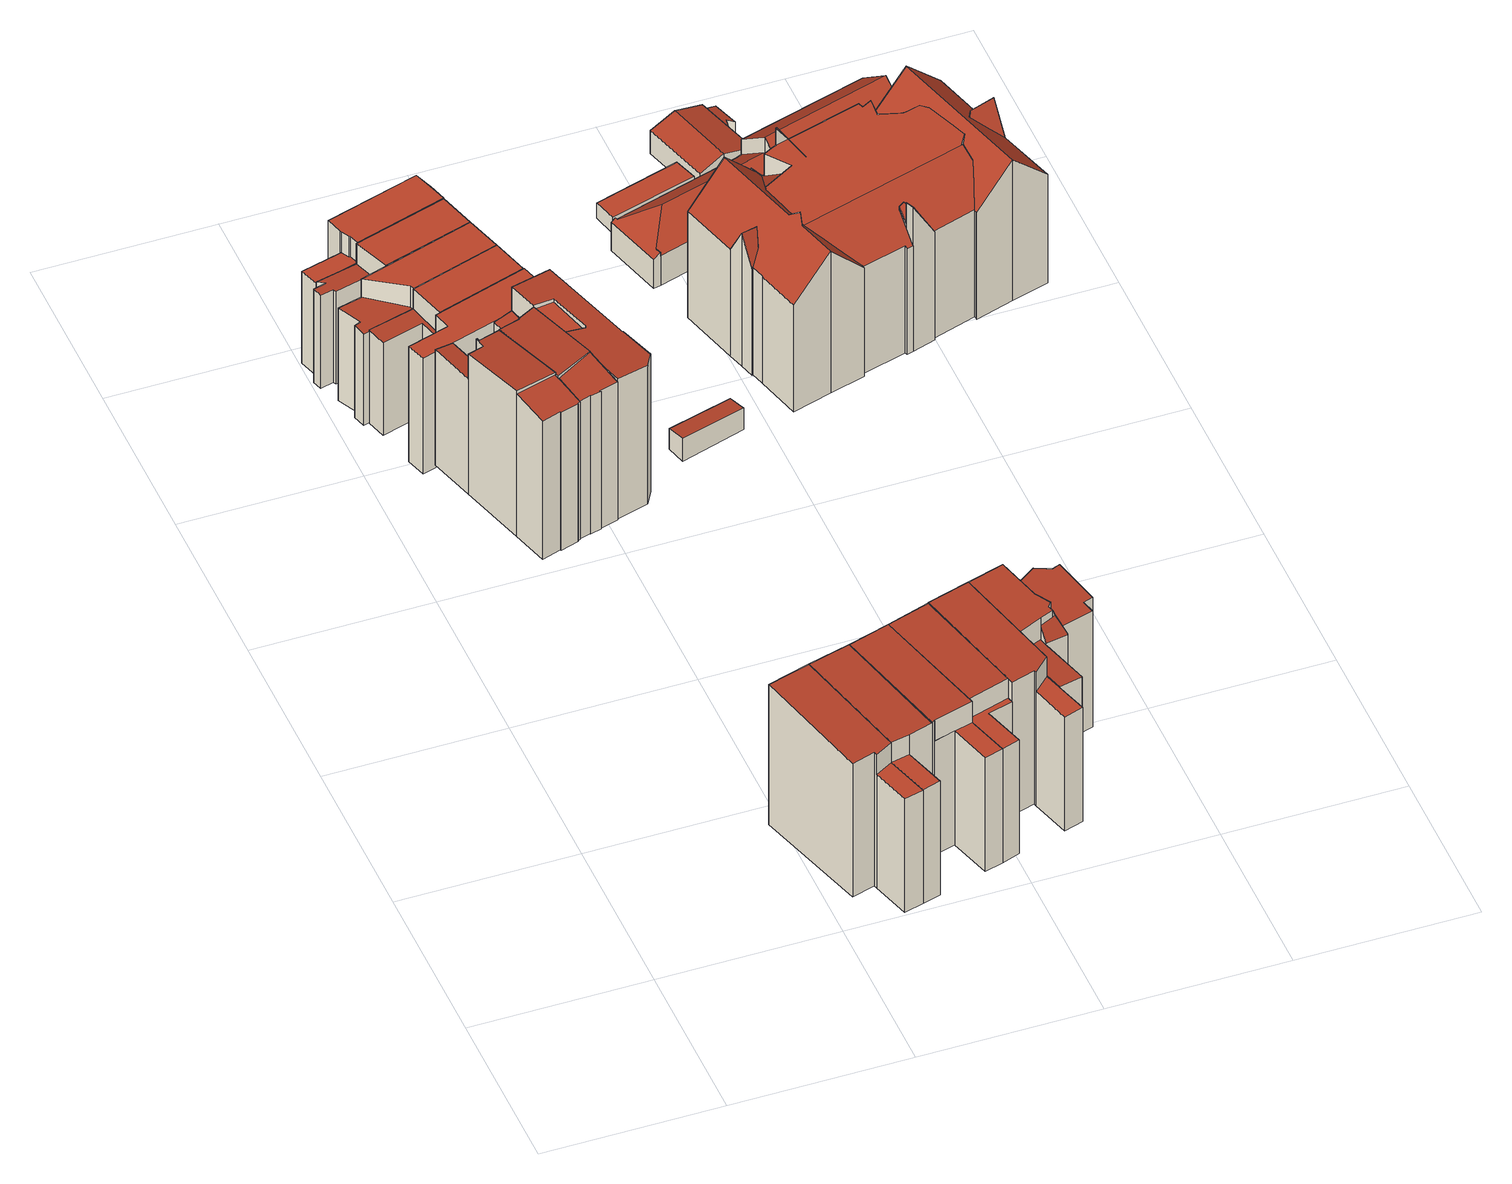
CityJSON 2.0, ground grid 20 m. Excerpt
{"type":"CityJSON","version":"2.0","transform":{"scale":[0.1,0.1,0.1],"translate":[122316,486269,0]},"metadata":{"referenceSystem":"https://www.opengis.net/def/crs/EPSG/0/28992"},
"CityObjects":{
"building1":{"type":"Building","attributes":{"aantal_verblijfsobjecten":4,"bouwjaar":1891,"gebruiksdoel":"woonfunctie","oppervlakte_max":123,"oppervlakte_min":62,"rdf_seealso":"http://bag.basisregistraties.overheid.nl/bag/id/pand/0363100012182929","rf_extrusion_mode":"standard","rf_force_lod11":false,"rf_h_ground":0.309,"rf_h_pc_98p":0,"rf_h_roof_50p":18.4,"rf_h_roof_70p":18.58,"rf_h_roof_max":18.81,"rf_h_roof_min":15.35,"rf_is_glass_roof":false,"rf_nodata_frac":0.0506,"rf_nodata_r":0,"rf_pc_select":"PREFERRED_AND_LATEST","rf_pc_year":0,"rf_pointcloud_unusable":false,"rf_pt_density":16.52,"rf_ridgelines":0,"rf_rmse_lod22":0.194,"rf_roof_planes":4,"rf_roof_type":"slanted","rf_success":true,"rf_t_run":17,"rf_volume_lod22":1393.86,"status":"Pand in gebruik"},"children":["building1-1"]},
"building1-1":{"type":"BuildingPart","parents":["building1"],"geometry":[{"type":"Solid","lod":"2.2","boundaries":[[[[0,1,2,3,4,5,6,7]],[[8,1,0,9]],[[9,0,7,10]],[[10,7,6,11]],[[12,3,2,13]],[[14,15,13,16]],[[11,6,5,15,14]],[[16,13,2,1,8]],[[17,4,3,12]],[[15,5,4,17]],[[16,8,9,10,11,14]],[[15,17,12,13]]]],"semantics":{"surfaces":[{"type":"GroundSurface"},{"type":"WallSurface","on_footprint_edge":true},{"type":"WallSurface","on_footprint_edge":false},{"type":"RoofSurface","rf_azimuth":163.53,"rf_h_roof_50p":18.46,"rf_h_roof_70p":18.63,"rf_h_roof_max":18.89,"rf_h_roof_min":18.01,"rf_slope":3.63},{"type":"RoofSurface","rf_azimuth":123,"rf_h_roof_50p":15.38,"rf_h_roof_70p":15.39,"rf_h_roof_max":18.02,"rf_h_roof_min":15.35,"rf_slope":0.808}],"values":[[0,1,1,1,1,2,1,1,1,1,3,4]]}}]},
"building2":{"type":"Building","attributes":{"aantal_verblijfsobjecten":4,"bouwjaar":1869,"gebruiksdoel":"woonfunctie","oppervlakte_max":123,"oppervlakte_min":62,"rdf_seealso":"http://bag.basisregistraties.overheid.nl/bag/id/pand/0363100012182930","rf_extrusion_mode":"standard","rf_force_lod11":false,"rf_h_ground":0.306,"rf_h_pc_98p":0,"rf_h_roof_50p":18.39,"rf_h_roof_70p":18.55,"rf_h_roof_max":18.79,"rf_h_roof_min":15.38,"rf_is_glass_roof":false,"rf_nodata_frac":0.0449,"rf_nodata_r":0,"rf_pc_select":"PREFERRED_AND_LATEST","rf_pc_year":0,"rf_pointcloud_unusable":false,"rf_pt_density":17.65,"rf_ridgelines":0,"rf_rmse_lod22":0.188,"rf_roof_planes":3,"rf_roof_type":"slanted","rf_success":true,"rf_t_run":17,"rf_volume_lod22":1385.84,"status":"Pand in gebruik"},"children":["building2-1"]},
"building2-1":{"type":"BuildingPart","parents":["building2"],"geometry":[{"type":"Solid","lod":"2.2","boundaries":[[[[2,1,18,19,20,21,3]],[[8,1,2,13,22]],[[22,13,23,24]],[[24,23,20,19,25]],[[25,19,18,26]],[[27,3,21,28]],[[28,21,20,23]],[[26,18,1,8]],[[13,2,3,27]],[[26,8,22,24,25]],[[13,27,28,23]]]],"semantics":{"surfaces":[{"type":"GroundSurface"},{"type":"WallSurface","on_footprint_edge":true},{"type":"WallSurface","on_footprint_edge":false},{"type":"RoofSurface","rf_azimuth":152.04,"rf_h_roof_50p":18.44,"rf_h_roof_70p":18.61,"rf_h_roof_max":18.88,"rf_h_roof_min":18.01,"rf_slope":3.58},{"type":"RoofSurface","rf_azimuth":144.35,"rf_h_roof_50p":15.4,"rf_h_roof_70p":15.42,"rf_h_roof_max":18.06,"rf_h_roof_min":15.38,"rf_slope":0.629}],"values":[[0,1,2,1,1,1,1,1,1,3,4]]}}]},
"building3":{"type":"Building","attributes":{"aantal_verblijfsobjecten":5,"bouwjaar":1896,"gebruiksdoel":"woonfunctie","oppervlakte_max":58,"oppervlakte_min":52,"rdf_seealso":"http://bag.basisregistraties.overheid.nl/bag/id/pand/0363100012182928","rf_extrusion_mode":"standard","rf_force_lod11":false,"rf_h_ground":0.741,"rf_h_pc_98p":0,"rf_h_roof_50p":19.48,"rf_h_roof_70p":19.67,"rf_h_roof_max":20.07,"rf_h_roof_min":15.74,"rf_h_roof_ridge":19.86,"rf_is_glass_roof":false,"rf_nodata_frac":0,"rf_nodata_r":0,"rf_pc_select":"PREFERRED_AND_LATEST","rf_pc_year":0,"rf_pointcloud_unusable":false,"rf_pt_density":17.68,"rf_ridgelines":1,"rf_rmse_lod22":0.73,"rf_roof_planes":4,"rf_roof_type":"slanted","rf_success":true,"rf_t_run":14,"rf_volume_lod22":1303.34,"status":"Pand in gebruik"},"children":["building3-1"]},
"building3-1":{"type":"BuildingPart","parents":["building3"],"geometry":[{"type":"Solid","lod":"2.2","boundaries":[[[[29,30,31,32,33,34,35,36,37,38,39,40,41,42]],[[43,33,32,44]],[[45,34,33,43,46]],[[46,43,47,48]],[[49,38,37,50]],[[50,37,36,51]],[[44,32,31,52]],[[53,42,41,54]],[[55,29,42,53]],[[56,55,51,57]],[[54,41,40,58]],[[59,39,38,49]],[[58,40,39,59]],[[57,51,36,35,60]],[[60,35,34,45]],[[52,31,30,61]],[[62,61,30,29,55,56]],[[63,64,61,62]],[[48,47,64,63]],[[58,59,49,50,51,55,53,54]],[[64,47,43,44,52,61]],[[48,63,62,56,57,60,45,46]]]],"semantics":{"surfaces":[{"type":"GroundSurface"},{"type":"WallSurface","on_footprint_edge":true},{"type":"WallSurface","on_footprint_edge":false},{"type":"RoofSurface","rf_azimuth":168.44,"rf_h_roof_50p":19.35,"rf_h_roof_70p":19.48,"rf_h_roof_max":19.97,"rf_h_roof_min":19.04,"rf_slope":8.65},{"type":"RoofSurface","rf_azimuth":75.34,"rf_h_roof_50p":15.85,"rf_h_roof_70p":15.92,"rf_h_roof_max":19.23,"rf_h_roof_min":15.65,"rf_slope":7.62},{"type":"RoofSurface","rf_azimuth":346.23,"rf_h_roof_50p":19.56,"rf_h_roof_70p":19.73,"rf_h_roof_max":19.97,"rf_h_roof_min":19.1,"rf_slope":5.38}],"values":[[0,1,1,2,1,1,1,1,1,2,1,1,1,1,1,1,1,2,2,3,4,5]]}}]},
"building4":{"type":"Building","attributes":{"aantal_verblijfsobjecten":4,"bouwjaar":1891,"gebruiksdoel":"woonfunctie","oppervlakte_max":123,"oppervlakte_min":59,"rdf_seealso":"http://bag.basisregistraties.overheid.nl/bag/id/pand/0363100012170298","rf_extrusion_mode":"standard","rf_force_lod11":false,"rf_h_ground":0.308,"rf_h_pc_98p":0,"rf_h_roof_50p":18.5,"rf_h_roof_70p":18.55,"rf_h_roof_max":18.75,"rf_h_roof_min":15.35,"rf_is_glass_roof":false,"rf_nodata_frac":0.0511,"rf_nodata_r":0,"rf_pc_select":"PREFERRED_AND_LATEST","rf_pc_year":0,"rf_pointcloud_unusable":false,"rf_pt_density":17.05,"rf_ridgelines":0,"rf_rmse_lod22":0.194,"rf_roof_planes":5,"rf_roof_type":"slanted","rf_success":true,"rf_t_run":16,"rf_volume_lod22":1386.97,"status":"Pand in gebruik"},"children":["building4-1"]},
"building4-1":{"type":"BuildingPart","parents":["building4"],"geometry":[{"type":"Solid","lod":"2.2","boundaries":[[[[65,66,67,68,69,19,18,70]],[[26,18,19,71]],[[72,66,65,73]],[[74,67,66,72]],[[75,70,18,26]],[[76,77,78,79]],[[77,69,68,80]],[[80,68,67,74]],[[81,73,65,70,75]],[[71,19,69,77,76]],[[79,78,73,81]],[[79,81,75,26,71,76]],[[73,78,77,80,74,72]]]],"semantics":{"surfaces":[{"type":"GroundSurface"},{"type":"WallSurface","on_footprint_edge":true},{"type":"WallSurface","on_footprint_edge":false},{"type":"RoofSurface","rf_azimuth":183.09,"rf_h_roof_50p":18.48,"rf_h_roof_70p":18.62,"rf_h_roof_max":18.83,"rf_h_roof_min":18.11,"rf_slope":2.95},{"type":"RoofSurface","rf_azimuth":90,"rf_h_roof_50p":15.38,"rf_h_roof_70p":15.39,"rf_h_roof_max":18.17,"rf_h_roof_min":15.36,"rf_slope":0.769}],"values":[[0,1,1,1,1,2,1,1,1,1,2,3,4]]}}]},
"building5":{"type":"Building","attributes":{"aantal_verblijfsobjecten":1,"bouwjaar":1889,"gebruiksdoel":"woonfunctie","oppervlakte_max":39,"oppervlakte_min":39,"rdf_seealso":"http://bag.basisregistraties.overheid.nl/bag/id/pand/0363100012182931","rf_extrusion_mode":"standard","rf_force_lod11":false,"rf_h_ground":0.908,"rf_h_pc_98p":0,"rf_h_roof_50p":15.73,"rf_h_roof_70p":15.78,"rf_h_roof_max":15.94,"rf_h_roof_min":12.92,"rf_is_glass_roof":false,"rf_nodata_frac":0.171,"rf_nodata_r":0,"rf_pc_select":"_HIGHEST_YET_INSUFFICIENT_COVERAGE","rf_pc_year":0,"rf_pointcloud_unusable":false,"rf_pt_density":17.4,"rf_ridgelines":0,"rf_rmse_lod22":0.226,"rf_roof_planes":3,"rf_roof_type":"slanted","rf_success":true,"rf_t_run":14,"rf_volume_lod22":1002.85,"status":"Pand in gebruik"},"children":["building5-1"]},
"building5-1":{"type":"BuildingPart","parents":["building5"],"geometry":[{"type":"Solid","lod":"2.2","boundaries":[[[[82,83,84,85,86,87,88,89]],[[90,91,86,85,92]],[[93,87,86,91]],[[94,95,96,97]],[[92,85,84,98]],[[98,84,83,95,94]],[[97,96,91,90]],[[99,88,87,93]],[[100,82,89,101]],[[101,89,88,99]],[[95,83,82,100]],[[97,90,92,98,94]],[[95,100,101,99,93,91,96]]]],"semantics":{"surfaces":[{"type":"GroundSurface"},{"type":"WallSurface","on_footprint_edge":true},{"type":"WallSurface","on_footprint_edge":false},{"type":"RoofSurface","rf_azimuth":265.23,"rf_h_roof_50p":15.76,"rf_h_roof_70p":15.8,"rf_h_roof_max":15.86,"rf_h_roof_min":15.65,"rf_slope":0.907},{"type":"RoofSurface","rf_azimuth":142.61,"rf_h_roof_50p":13.06,"rf_h_roof_70p":13.12,"rf_h_roof_max":15.7,"rf_h_roof_min":12.88,"rf_slope":3.36}],"values":[[0,1,1,2,1,1,2,1,1,1,1,3,4]]}}]},
"building6":{"type":"Building","attributes":{"aantal_verblijfsobjecten":5,"bouwjaar":1889,"gebruiksdoel":"woonfunctie","oppervlakte_max":80,"oppervlakte_min":39,"rdf_seealso":"http://bag.basisregistraties.overheid.nl/bag/id/pand/0363100012182997","rf_extrusion_mode":"standard","rf_force_lod11":false,"rf_h_ground":0.931,"rf_h_pc_98p":0,"rf_h_roof_50p":15.73,"rf_h_roof_70p":15.78,"rf_h_roof_max":15.93,"rf_h_roof_min":12.99,"rf_is_glass_roof":false,"rf_nodata_frac":0.0165,"rf_nodata_r":0,"rf_pc_select":"PREFERRED_AND_LATEST","rf_pc_year":0,"rf_pointcloud_unusable":false,"rf_pt_density":16.91,"rf_ridgelines":0,"rf_rmse_lod22":0.216,"rf_roof_planes":4,"rf_roof_type":"slanted","rf_success":true,"rf_t_run":14,"rf_volume_lod22":844.6,"status":"Pand in gebruik"},"children":["building6-1"]},
"building6-1":{"type":"BuildingPart","parents":["building6"],"geometry":[{"type":"Solid","lod":"2.2","boundaries":[[[[102,84,103,104,105,106,107,108,109,110,111,112]],[[98,84,102,113]],[[114,115,103,84,98]],[[116,112,111,117]],[[118,109,108,119]],[[119,108,107,120]],[[117,111,110,121]],[[121,110,109,118]],[[120,107,106,122]],[[122,106,105,123]],[[123,105,104,124]],[[113,102,112,116,125]],[[124,104,103,115]],[[125,116,115,114]],[[115,116,117,121,118,119,120,122,123,124]],[[125,114,98,113]]]],"semantics":{"surfaces":[{"type":"GroundSurface"},{"type":"WallSurface","on_footprint_edge":true},{"type":"WallSurface","on_footprint_edge":false},{"type":"RoofSurface","rf_azimuth":98.33,"rf_h_roof_50p":13.17,"rf_h_roof_70p":13.24,"rf_h_roof_max":15.69,"rf_h_roof_min":12.94,"rf_slope":3.59},{"type":"RoofSurface","rf_azimuth":248.03,"rf_h_roof_50p":15.77,"rf_h_roof_70p":15.8,"rf_h_roof_max":15.85,"rf_h_roof_min":15.69,"rf_slope":0.855}],"values":[[0,1,1,1,1,1,1,1,1,1,1,1,1,2,3,4]]}}]},
"building7":{"type":"Building","attributes":{"aantal_verblijfsobjecten":5,"bouwjaar":1889,"gebruiksdoel":"woonfunctie","oppervlakte_max":74,"oppervlakte_min":46,"rdf_seealso":"http://bag.basisregistraties.overheid.nl/bag/id/pand/0363100012182996","rf_extrusion_mode":"standard","rf_force_lod11":false,"rf_h_ground":0.848,"rf_h_pc_98p":0,"rf_h_roof_50p":15.74,"rf_h_roof_70p":15.79,"rf_h_roof_max":15.95,"rf_h_roof_min":13.05,"rf_is_glass_roof":false,"rf_nodata_frac":0.0769,"rf_nodata_r":0,"rf_pc_select":"_HIGHEST_YET_INSUFFICIENT_COVERAGE","rf_pc_year":0,"rf_pointcloud_unusable":false,"rf_pt_density":17.28,"rf_ridgelines":0,"rf_rmse_lod22":0.171,"rf_roof_planes":3,"rf_roof_type":"slanted","rf_success":true,"rf_t_run":9,"rf_volume_lod22":841.45,"status":"Pand in gebruik"},"children":["building7-1"]},
"building7-1":{"type":"BuildingPart","parents":["building7"],"geometry":[{"type":"Solid","lod":"2.2","boundaries":[[[[126,127,128,129,130,131,132,133]],[[92,127,126,134,135]],[[135,134,136,137]],[[138,133,132,139]],[[139,132,131,140]],[[141,128,127,92]],[[137,136,129,128,141]],[[140,131,130,142]],[[134,126,133,138]],[[142,130,129,136]],[[137,141,92,135]],[[142,136,134,138,139,140]]]],"semantics":{"surfaces":[{"type":"GroundSurface"},{"type":"WallSurface","on_footprint_edge":true},{"type":"WallSurface","on_footprint_edge":false},{"type":"RoofSurface","rf_azimuth":256.42,"rf_h_roof_50p":15.77,"rf_h_roof_70p":15.81,"rf_h_roof_max":15.88,"rf_h_roof_min":15.67,"rf_slope":1.09},{"type":"RoofSurface","rf_azimuth":139.89,"rf_h_roof_50p":13.1,"rf_h_roof_70p":13.14,"rf_h_roof_max":15.68,"rf_h_roof_min":12.9,"rf_slope":3.38}],"values":[[0,1,2,1,1,1,1,1,1,1,3,4]]}}]},
"building8":{"type":"Building","attributes":{"aantal_verblijfsobjecten":4,"bouwjaar":1889,"gebruiksdoel":"woonfunctie","oppervlakte_max":73,"oppervlakte_min":38,"rdf_seealso":"http://bag.basisregistraties.overheid.nl/bag/id/pand/0363100012170365","rf_extrusion_mode":"standard","rf_force_lod11":false,"rf_h_ground":0.329,"rf_h_pc_98p":0,"rf_h_roof_50p":15.76,"rf_h_roof_70p":15.82,"rf_h_roof_max":15.98,"rf_h_roof_min":15.69,"rf_is_glass_roof":false,"rf_nodata_frac":0.203,"rf_nodata_r":0,"rf_pc_select":"_HIGHEST_YET_INSUFFICIENT_COVERAGE","rf_pc_year":0,"rf_pointcloud_unusable":false,"rf_pt_density":16.68,"rf_ridgelines":0,"rf_rmse_lod22":0.0879,"rf_roof_planes":1,"rf_roof_type":"horizontal","rf_success":true,"rf_t_run":10,"rf_volume_lod22":915.31,"status":"Pand in gebruik"},"children":["building8-1"]},
"building8-1":{"type":"BuildingPart","parents":["building8"],"geometry":[{"type":"Solid","lod":"2.2","boundaries":[[[[143,144,145,146,147,148]],[[149,144,143,150]],[[150,143,148,151]],[[151,148,147,152]],[[152,147,146,153]],[[153,146,145,154]],[[154,145,144,149]],[[154,149,150,151,152,153]]]],"semantics":{"surfaces":[{"type":"GroundSurface"},{"type":"WallSurface","on_footprint_edge":true},{"type":"RoofSurface","rf_azimuth":272.42,"rf_h_roof_50p":15.76,"rf_h_roof_70p":15.82,"rf_h_roof_max":15.92,"rf_h_roof_min":15.57,"rf_slope":1.32}],"values":[[0,1,1,1,1,1,1,2]]}}]},
"building9":{"type":"Building","attributes":{"aantal_verblijfsobjecten":5,"bouwjaar":1889,"gebruiksdoel":"woonfunctie","oppervlakte_max":48,"oppervlakte_min":35,"rdf_seealso":"http://bag.basisregistraties.overheid.nl/bag/id/pand/0363100012182998","rf_extrusion_mode":"standard","rf_force_lod11":false,"rf_h_ground":0.904,"rf_h_pc_98p":0,"rf_h_roof_50p":15.75,"rf_h_roof_70p":15.79,"rf_h_roof_max":15.92,"rf_h_roof_min":12.95,"rf_is_glass_roof":false,"rf_nodata_frac":0,"rf_nodata_r":0,"rf_pc_select":"PREFERRED_AND_LATEST","rf_pc_year":0,"rf_pointcloud_unusable":false,"rf_pt_density":17.83,"rf_ridgelines":0,"rf_rmse_lod22":0.241,"rf_roof_planes":5,"rf_roof_type":"slanted","rf_success":true,"rf_t_run":15,"rf_volume_lod22":851.69,"status":"Pand in gebruik"},"children":["building9-1"]},
"building9-1":{"type":"BuildingPart","parents":["building9"],"geometry":[{"type":"Solid","lod":"2.2","boundaries":[[[[155,156,157,158,102,159,111,160,161]],[[162,156,155,163]],[[164,157,156,162]],[[165,102,158,166]],[[167,160,111,168]],[[169,170,159,102,165]],[[168,111,159,170]],[[171,172,170,169]],[[166,158,157,164]],[[173,161,160,167]],[[163,155,161,173,174]],[[174,173,175,176]],[[176,175,172,171]],[[176,171,169,165,166,164,162,163,174]],[[172,175,173,167,168,170]]]],"semantics":{"surfaces":[{"type":"GroundSurface"},{"type":"WallSurface","on_footprint_edge":true},{"type":"WallSurface","on_footprint_edge":false},{"type":"RoofSurface","rf_azimuth":274.61,"rf_h_roof_50p":15.77,"rf_h_roof_70p":15.81,"rf_h_roof_max":15.87,"rf_h_roof_min":15.69,"rf_slope":0.922},{"type":"RoofSurface","rf_azimuth":132.37,"rf_h_roof_50p":13.07,"rf_h_roof_70p":13.09,"rf_h_roof_max":15.71,"rf_h_roof_min":12.99,"rf_slope":1.93}],"values":[[0,1,1,1,1,1,1,2,1,1,1,2,2,3,4]]}}]},
"building10":{"type":"Building","attributes":{"aantal_verblijfsobjecten":4,"bouwjaar":1899,"gebruiksdoel":"woonfunctie","oppervlakte_max":117,"oppervlakte_min":55,"rdf_seealso":"http://bag.basisregistraties.overheid.nl/bag/id/pand/0363100012170361","rf_extrusion_mode":"standard","rf_force_lod11":false,"rf_h_ground":0.747,"rf_h_pc_98p":0,"rf_h_roof_50p":19.46,"rf_h_roof_70p":19.61,"rf_h_roof_max":19.84,"rf_h_roof_min":15.68,"rf_is_glass_roof":false,"rf_nodata_frac":0.00692,"rf_nodata_r":0,"rf_pc_select":"PREFERRED_AND_LATEST","rf_pc_year":0,"rf_pointcloud_unusable":false,"rf_pt_density":17.3,"rf_ridgelines":0,"rf_rmse_lod22":0.52,"rf_roof_planes":4,"rf_roof_type":"slanted","rf_success":true,"rf_t_run":23,"rf_volume_lod22":1324.03,"status":"Pand in gebruik"},"children":["building10-1"]},
"building10-1":{"type":"BuildingPart","parents":["building10"],"geometry":[{"type":"Solid","lod":"2.2","boundaries":[[[[177,178,179,180,181,182,183,184,185,186,187,188,35,189]],[[190,189,35,191]],[[191,35,188,192,193]],[[194,178,177,195]],[[196,197,195,198]],[[197,180,179,199]],[[199,179,178,194]],[[198,195,177,189,190]],[[192,188,187,200]],[[201,186,185,202]],[[202,185,184,203]],[[203,184,183,204]],[[200,187,186,201]],[[204,183,182,205]],[[193,192,206,207]],[[205,182,181,206]],[[207,206,181,180,197,196]],[[199,194,195,197]],[[205,206,192,200,201,202,203,204]],[[207,196,198,190,191,193]]]],"semantics":{"surfaces":[{"type":"GroundSurface"},{"type":"WallSurface","on_footprint_edge":true},{"type":"WallSurface","on_footprint_edge":false},{"type":"RoofSurface","rf_azimuth":240.18,"rf_h_roof_50p":15.84,"rf_h_roof_70p":15.94,"rf_h_roof_max":19.21,"rf_h_roof_min":15.56,"rf_slope":9.29},{"type":"RoofSurface","rf_azimuth":164.06,"rf_h_roof_50p":19.33,"rf_h_roof_70p":19.45,"rf_h_roof_max":19.86,"rf_h_roof_min":19.04,"rf_slope":7.82},{"type":"RoofSurface","rf_azimuth":341.59,"rf_h_roof_50p":19.52,"rf_h_roof_70p":19.64,"rf_h_roof_max":19.86,"rf_h_roof_min":19.2,"rf_slope":3.86}],"values":[[0,1,1,1,2,1,1,1,1,1,1,1,1,1,2,1,1,3,4,5]]}}]},
"building11":{"type":"Building","attributes":{"aantal_verblijfsobjecten":4,"bouwjaar":1891,"gebruiksdoel":"woonfunctie","oppervlakte_max":123,"oppervlakte_min":64,"rdf_seealso":"http://bag.basisregistraties.overheid.nl/bag/id/pand/0363100012170305","rf_extrusion_mode":"standard","rf_force_lod11":false,"rf_h_ground":0.275,"rf_h_pc_98p":0,"rf_h_roof_50p":18.34,"rf_h_roof_70p":18.5,"rf_h_roof_max":18.77,"rf_h_roof_min":15.36,"rf_is_glass_roof":false,"rf_nodata_frac":0.0511,"rf_nodata_r":0,"rf_pc_select":"PREFERRED_AND_LATEST","rf_pc_year":0,"rf_pointcloud_unusable":false,"rf_pt_density":17.23,"rf_ridgelines":0,"rf_rmse_lod22":0.408,"rf_roof_planes":3,"rf_roof_type":"slanted","rf_success":true,"rf_t_run":16,"rf_volume_lod22":1379.74,"status":"Pand in gebruik"},"children":["building11-1"]},
"building11-1":{"type":"BuildingPart","parents":["building11"],"geometry":[{"type":"Solid","lod":"2.2","boundaries":[[[[208,70,209,210,211,212,213,66]],[[75,70,208,214,215]],[[215,214,216,217]],[[72,66,213,218]],[[218,213,212,219]],[[219,212,211,220]],[[220,211,210,216]],[[221,209,70,75]],[[217,216,210,209,221]],[[214,208,66,72]],[[217,221,75,215]],[[214,72,218,219,220,216]]]],"semantics":{"surfaces":[{"type":"GroundSurface"},{"type":"WallSurface","on_footprint_edge":true},{"type":"WallSurface","on_footprint_edge":false},{"type":"RoofSurface","rf_azimuth":172.72,"rf_h_roof_50p":18.41,"rf_h_roof_70p":18.56,"rf_h_roof_max":18.81,"rf_h_roof_min":18.01,"rf_slope":3.43},{"type":"RoofSurface","rf_azimuth":181.65,"rf_h_roof_50p":15.41,"rf_h_roof_70p":15.42,"rf_h_roof_max":18.05,"rf_h_roof_min":15.37,"rf_slope":0.632}],"values":[[0,1,2,1,1,1,1,1,1,1,3,4]]}}]},
"building12":{"type":"Building","attributes":{"aantal_verblijfsobjecten":4,"bouwjaar":1868,"gebruiksdoel":"woonfunctie","oppervlakte_max":130,"oppervlakte_min":64,"rf_extrusion_mode":"standard","rf_force_lod11":false,"rf_h_ground":0.756,"rf_h_pc_98p":0,"rf_h_roof_50p":19.08,"rf_h_roof_70p":19.18,"rf_h_roof_max":19.51,"rf_h_roof_min":18.47,"rf_is_glass_roof":false,"rf_nodata_frac":0.00297,"rf_nodata_r":0,"rf_pc_select":"PREFERRED_AND_LATEST","rf_pc_year":0,"rf_pointcloud_unusable":false,"rf_pt_density":19.12,"rf_ridgelines":0,"rf_rmse_lod22":0.734,"rf_roof_planes":4,"rf_roof_type":"slanted","rf_success":true,"rf_t_run":33,"rf_volume_lod22":1541.23,"status":"Pand in gebruik"},"children":["building12-1"]},
"building12-1":{"type":"BuildingPart","parents":["building12"],"geometry":[{"type":"Solid","lod":"2.2","boundaries":[[[[222,223,224,225,226,227,228,229,230]],[[231,223,222,232]],[[233,225,224,234]],[[234,224,223,231]],[[235,236,226,225,233]],[[237,227,226,236]],[[238,228,227,237,239]],[[240,241,236,235]],[[242,243,241,240]],[[244,229,228,238]],[[239,237,245,246]],[[246,245,243,242]],[[247,230,229,244]],[[232,222,230,247]],[[243,245,237,236,241]],[[232,247,244,238,239,246,242,240,235,233,234,231]]]],"semantics":{"surfaces":[{"type":"GroundSurface"},{"type":"WallSurface","on_footprint_edge":true},{"type":"WallSurface","on_footprint_edge":false},{"type":"RoofSurface","rf_azimuth":187.8,"rf_h_roof_50p":18.64,"rf_h_roof_70p":18.7,"rf_h_roof_max":19.18,"rf_h_roof_min":18.51,"rf_slope":3.07},{"type":"RoofSurface","rf_azimuth":61.9,"rf_h_roof_50p":19.13,"rf_h_roof_70p":19.2,"rf_h_roof_max":19.38,"rf_h_roof_min":18.9,"rf_slope":3.34}],"values":[[0,1,1,1,1,1,1,2,2,1,2,2,1,1,3,4]]}}]},
"building13":{"type":"Building","attributes":{"aantal_verblijfsobjecten":4,"bouwjaar":1891,"gebruiksdoel":"woonfunctie","oppervlakte_max":105,"oppervlakte_min":62,"rdf_seealso":"http://bag.basisregistraties.overheid.nl/bag/id/pand/0363100012180936","rf_extrusion_mode":"standard","rf_force_lod11":false,"rf_h_ground":0.276,"rf_h_pc_98p":0,"rf_h_roof_50p":18.45,"rf_h_roof_70p":18.59,"rf_h_roof_max":18.83,"rf_h_roof_min":15.42,"rf_is_glass_roof":false,"rf_nodata_frac":0.0946,"rf_nodata_r":0,"rf_pc_select":"_HIGHEST_YET_INSUFFICIENT_COVERAGE","rf_pc_year":0,"rf_pointcloud_unusable":false,"rf_pt_density":16.68,"rf_ridgelines":0,"rf_rmse_lod22":0.22,"rf_roof_planes":3,"rf_roof_type":"slanted","rf_success":true,"rf_t_run":17,"rf_volume_lod22":1406.03,"status":"Pand in gebruik"},"children":["building13-1"]},
"building13-1":{"type":"BuildingPart","parents":["building13"],"geometry":[{"type":"Solid","lod":"2.2","boundaries":[[[[248,249,250,251,252,211,209,253]],[[254,209,211,255]],[[255,211,252,256]],[[257,249,248,258]],[[259,260,258,261]],[[262,253,209,254]],[[260,251,250,263]],[[256,252,251,260,259]],[[263,250,249,257]],[[261,258,248,253,262]],[[263,257,258,260]],[[261,262,254,255,256,259]]]],"semantics":{"surfaces":[{"type":"GroundSurface"},{"type":"WallSurface","on_footprint_edge":true},{"type":"WallSurface","on_footprint_edge":false},{"type":"RoofSurface","rf_azimuth":182.18,"rf_h_roof_50p":15.45,"rf_h_roof_70p":15.46,"rf_h_roof_max":18.09,"rf_h_roof_min":15.42,"rf_slope":0.761},{"type":"RoofSurface","rf_azimuth":163.74,"rf_h_roof_50p":18.48,"rf_h_roof_70p":18.65,"rf_h_roof_max":18.91,"rf_h_roof_min":18.02,"rf_slope":3.65}],"values":[[0,1,1,1,2,1,1,1,1,1,3,4]]}}]},
"building14":{"type":"Building","attributes":{"aantal_verblijfsobjecten":3,"bouwjaar":1891,"gebruiksdoel":"woonfunctie","oppervlakte_max":97,"oppervlakte_min":46,"rdf_seealso":"http://bag.basisregistraties.overheid.nl/bag/id/pand/0363100012180937","rf_extrusion_mode":"standard","rf_force_lod11":false,"rf_h_ground":0.291,"rf_h_pc_98p":0,"rf_h_roof_50p":18.46,"rf_h_roof_70p":18.61,"rf_h_roof_max":18.88,"rf_h_roof_min":15.4,"rf_is_glass_roof":false,"rf_nodata_frac":0.0646,"rf_nodata_r":0,"rf_pc_select":"_HIGHEST_YET_INSUFFICIENT_COVERAGE","rf_pc_year":0,"rf_pointcloud_unusable":false,"rf_pt_density":17.27,"rf_ridgelines":0,"rf_rmse_lod22":0.357,"rf_roof_planes":6,"rf_roof_type":"slanted","rf_success":true,"rf_t_run":17,"rf_volume_lod22":1126.2,"status":"Pand in gebruik"},"children":["building14-1"]},
"building14-1":{"type":"BuildingPart","parents":["building14"],"geometry":[{"type":"Solid","lod":"2.2","boundaries":[[[[253,264,265,266,267,268,269,270]],[[271,266,265,272]],[[273,266,271]],[[274,275,267,266,273]],[[276,268,267,275]],[[272,265,264,277]],[[278,270,269,279]],[[279,269,268,276]],[[280,278,281,282,283]],[[282,281,275,274]],[[262,253,270,278,280]],[[277,264,253,262]],[[284,285,286]],[[283,282,285,284]],[[287,288,289]],[[288,287,290]],[[275,281,278,279,276]],[[271,286,285,282,274,273]],[[290,287,289,277,262,280,283,284]],[[288,290,284,286,271,272,277,289]]]],"semantics":{"surfaces":[{"type":"GroundSurface"},{"type":"WallSurface","on_footprint_edge":true},{"type":"WallSurface","on_footprint_edge":false},{"type":"RoofSurface","rf_azimuth":94.21,"rf_h_roof_50p":15.48,"rf_h_roof_70p":15.51,"rf_h_roof_max":18.38,"rf_h_roof_min":15.35,"rf_slope":3.26},{"type":"RoofSurface","rf_azimuth":158.75,"rf_h_roof_50p":16.8,"rf_h_roof_70p":16.93,"rf_h_roof_max":18.4,"rf_h_roof_min":15.67,"rf_slope":60.11},{"type":"RoofSurface","rf_azimuth":167.76,"rf_h_roof_50p":18.65,"rf_h_roof_70p":18.76,"rf_h_roof_max":19.18,"rf_h_roof_min":18.37,"rf_slope":3.8},{"type":"RoofSurface","rf_azimuth":73.9,"rf_h_roof_50p":16.78,"rf_h_roof_70p":17.68,"rf_h_roof_max":19.18,"rf_h_roof_min":14.72,"rf_slope":69.73}],"values":[[0,1,1,1,1,1,1,1,2,2,1,1,2,2,2,2,3,4,5,6]]}}]},
"building15":{"type":"Building","attributes":{"aantal_verblijfsobjecten":0,"bouwjaar":1005,"rdf_seealso":"http://bag.basisregistraties.overheid.nl/bag/id/pand/0363100012170360","rf_extrusion_mode":"standard","rf_force_lod11":false,"rf_h_ground":0.836,"rf_h_pc_98p":0,"rf_h_roof_50p":3.59,"rf_h_roof_70p":3.64,"rf_h_roof_max":3.76,"rf_h_roof_min":3.46,"rf_is_glass_roof":false,"rf_nodata_frac":0.0758,"rf_nodata_r":0,"rf_pc_select":"_HIGHEST_YET_INSUFFICIENT_COVERAGE","rf_pc_year":0,"rf_pointcloud_unusable":false,"rf_pt_density":10.23,"rf_ridgelines":0,"rf_rmse_lod22":0.0412,"rf_roof_planes":1,"rf_roof_type":"slanted","rf_success":true,"rf_t_run":5,"rf_volume_lod22":46.41,"status":"Pand in gebruik"},"children":["building15-1"]},
"building15-1":{"type":"BuildingPart","parents":["building15"],"geometry":[{"type":"Solid","lod":"2.2","boundaries":[[[[291,292,293,294]],[[295,291,294,296]],[[296,294,293,297]],[[297,293,292,298]],[[298,292,291,295]],[[298,295,296,297]]]],"semantics":{"surfaces":[{"type":"GroundSurface"},{"type":"WallSurface","on_footprint_edge":true},{"type":"RoofSurface","rf_azimuth":349.25,"rf_h_roof_50p":3.57,"rf_h_roof_70p":3.63,"rf_h_roof_max":3.73,"rf_h_roof_min":3.4,"rf_slope":6.88}],"values":[[0,1,1,1,1,2]]}}]},
"building16":{"type":"Building","attributes":{"aantal_verblijfsobjecten":4,"bouwjaar":1840,"gebruiksdoel":"woonfunctie","oppervlakte_max":59,"oppervlakte_min":28,"rdf_seealso":"http://bag.basisregistraties.overheid.nl/bag/id/pand/0363100012180939","rf_extrusion_mode":"standard","rf_force_lod11":false,"rf_h_ground":0.313,"rf_h_pc_98p":0,"rf_h_roof_50p":16.16,"rf_h_roof_70p":16.28,"rf_h_roof_max":16.42,"rf_h_roof_min":15.68,"rf_h_roof_ridge":16.39,"rf_is_glass_roof":false,"rf_nodata_frac":0,"rf_nodata_r":0,"rf_pc_select":"PREFERRED_AND_LATEST","rf_pc_year":0,"rf_pointcloud_unusable":false,"rf_pt_density":17.06,"rf_ridgelines":2,"rf_rmse_lod22":0.425,"rf_roof_planes":3,"rf_roof_type":"slanted","rf_success":true,"rf_t_run":8,"rf_volume_lod22":601.03,"status":"Pand in gebruik"},"children":["building16-1"]},
"building16-1":{"type":"BuildingPart","parents":["building16"],"geometry":[{"type":"Solid","lod":"2.2","boundaries":[[[[299,300,265,301,302,303,304,305,306]],[[307,302,301,308]],[[309,299,306,310]],[[310,306,305,311]],[[311,305,304,312]],[[313,308,301,265,314]],[[315,316,317,318]],[[312,304,303,316,315]],[[316,303,302,307]],[[314,265,300,319]],[[320,319,300,299,309]],[[318,317,321,322,323]],[[323,322,319,320]],[[322,321,308,313]],[[322,313,314,319]],[[323,320,309,310,311,312,315,318]],[[308,321,317,316,307]]]],"semantics":{"surfaces":[{"type":"GroundSurface"},{"type":"WallSurface","on_footprint_edge":true},{"type":"WallSurface","on_footprint_edge":false},{"type":"RoofSurface","rf_azimuth":339.47,"rf_h_roof_50p":14.27,"rf_h_roof_70p":14.76,"rf_h_roof_max":16.52,"rf_h_roof_min":13.5,"rf_slope":58.76},{"type":"RoofSurface","rf_azimuth":150.47,"rf_h_roof_50p":16.11,"rf_h_roof_70p":16.25,"rf_h_roof_max":16.52,"rf_h_roof_min":15.69,"rf_slope":6.02},{"type":"RoofSurface","rf_azimuth":346.24,"rf_h_roof_50p":14.21,"rf_h_roof_70p":14.9,"rf_h_roof_max":16.46,"rf_h_roof_min":13.29,"rf_slope":62.1}],"values":[[0,1,1,1,1,1,2,1,1,1,1,2,2,2,3,4,5]]}}]},
"building17":{"type":"Building","attributes":{"aantal_verblijfsobjecten":0,"bouwjaar":1889,"rdf_seealso":"http://bag.basisregistraties.overheid.nl/bag/id/pand/0363100012180947","rf_extrusion_mode":"standard","rf_force_lod11":false,"rf_h_ground":1.05,"rf_h_pc_98p":0,"rf_h_roof_50p":3.02,"rf_h_roof_70p":3.04,"rf_h_roof_max":3.14,"rf_h_roof_min":2.98,"rf_is_glass_roof":false,"rf_nodata_frac":0,"rf_nodata_r":0,"rf_pc_select":"PREFERRED_AND_LATEST","rf_pc_year":0,"rf_pointcloud_unusable":false,"rf_pt_density":17.37,"rf_ridgelines":0,"rf_rmse_lod22":0.189,"rf_roof_planes":1,"rf_roof_type":"horizontal","rf_success":true,"rf_t_run":7,"rf_volume_lod22":56.06,"status":"Pand in gebruik"},"children":["building17-1"]},
"building17-1":{"type":"BuildingPart","parents":["building17"],"geometry":[{"type":"Solid","lod":"2.2","boundaries":[[[[324,325,326,327]],[[328,325,324,329]],[[329,324,327,330]],[[331,326,325,328]],[[330,327,326,331]],[[330,331,328,329]]]],"semantics":{"surfaces":[{"type":"GroundSurface"},{"type":"WallSurface","on_footprint_edge":true},{"type":"RoofSurface","rf_azimuth":340.25,"rf_h_roof_50p":3.01,"rf_h_roof_70p":3.04,"rf_h_roof_max":3.08,"rf_h_roof_min":2.95,"rf_slope":2.23}],"values":[[0,1,1,1,1,2]]}}]},
"building18":{"type":"Building","attributes":{"aantal_verblijfsobjecten":0,"bouwjaar":1005,"rdf_seealso":"http://bag.basisregistraties.overheid.nl/bag/id/pand/0363100012180949","rf_extrusion_mode":"standard","rf_force_lod11":false,"rf_h_ground":1.04,"rf_h_pc_98p":0,"rf_h_roof_50p":4.55,"rf_h_roof_70p":4.81,"rf_h_roof_max":5.14,"rf_h_roof_min":3.13,"rf_h_roof_ridge":5.15,"rf_is_glass_roof":false,"rf_nodata_frac":0.0151,"rf_nodata_r":0,"rf_pc_select":"PREFERRED_AND_LATEST","rf_pc_year":0,"rf_pointcloud_unusable":false,"rf_pt_density":17.26,"rf_ridgelines":1,"rf_rmse_lod22":0.0875,"rf_roof_planes":3,"rf_roof_type":"slanted","rf_success":true,"rf_t_run":19,"rf_volume_lod22":198.65,"status":"Pand in gebruik"},"children":["building18-1"]},
"building18-1":{"type":"BuildingPart","parents":["building18"],"geometry":[{"type":"Solid","lod":"2.2","boundaries":[[[[332,333,334,335,336,337,338,339,340,341]],[[342,335,334,343]],[[344,345,338,337,346]],[[347,339,338,345]],[[348,336,335,342]],[[349,333,332,350,351]],[[343,334,333,349]],[[352,341,340,353]],[[353,340,339,347]],[[346,337,336,348]],[[350,332,341,352]],[[351,350,345,344]],[[346,348,342,343]],[[351,344,346,343,349]],[[345,350,352,353,347]]]],"semantics":{"surfaces":[{"type":"GroundSurface"},{"type":"WallSurface","on_footprint_edge":true},{"type":"WallSurface","on_footprint_edge":false},{"type":"RoofSurface","rf_azimuth":254.39,"rf_h_roof_50p":4.63,"rf_h_roof_70p":4.87,"rf_h_roof_max":5.24,"rf_h_roof_min":4.03,"rf_slope":19.43},{"type":"RoofSurface","rf_azimuth":72.79,"rf_h_roof_50p":4.54,"rf_h_roof_70p":4.8,"rf_h_roof_max":5.24,"rf_h_roof_min":3.92,"rf_slope":17.64},{"type":"RoofSurface","rf_azimuth":64.69,"rf_h_roof_50p":3.25,"rf_h_roof_70p":3.43,"rf_h_roof_max":4.06,"rf_h_roof_min":2.91,"rf_slope":16.52}],"values":[[0,1,1,1,1,1,1,1,1,1,1,2,3,4,5]]}}]},
"building19":{"type":"Building","attributes":{"aantal_verblijfsobjecten":1,"bouwjaar":1889,"gebruiksdoel":"kantoorfunctie","oppervlakte_max":2100,"oppervlakte_min":2100,"rdf_seealso":"http://bag.basisregistraties.overheid.nl/bag/id/pand/0363100012170431","rf_extrusion_mode":"standard","rf_force_lod11":false,"rf_h_ground":0.784,"rf_h_pc_98p":0,"rf_h_roof_50p":17.13,"rf_h_roof_70p":18.3,"rf_h_roof_max":19.48,"rf_h_roof_min":4.16,"rf_h_roof_ridge":19.6,"rf_is_glass_roof":false,"rf_nodata_frac":0.00334,"rf_nodata_r":0.123,"rf_pc_select":"PREFERRED_AND_LATEST","rf_pc_year":0,"rf_pointcloud_unusable":false,"rf_pt_density":17.89,"rf_ridgelines":6,"rf_rmse_lod22":0.394,"rf_roof_planes":31,"rf_roof_type":"slanted","rf_success":true,"rf_t_run":244,"rf_volume_lod22":10805.27,"status":"Pand in gebruik"},"children":["building19-1"]},
"building19-1":{"type":"BuildingPart","parents":["building19"],"geometry":[{"type":"Solid","lod":"2.2","boundaries":[[[[354,355,356,357,358,359,360,361,362,363,364,365,366,367,368,369,370,371,372,373,374,375,376,377,378,379,380,381,382,383,384,385,386,387,388,389,390,391,392,393,394,395,396,397,398,399,400,401,402,403,404,405],[406,407,408,409,410,411,412,413,414]],[[415,387,386,416]],[[417,384,383,418]],[[419,420,421]],[[422,362,361,423]],[[424,359,358,425]],[[425,358,357,426]],[[427,395,394,428]],[[428,394,393,429]],[[430,413,412,431]],[[431,412,411,432]],[[433,406,414,434]],[[435,392,391,436]],[[429,393,392,435]],[[437,397,396,438]],[[439,372,371,440]],[[440,371,370,441]],[[442,378,377,443]],[[444,410,409,445,446]],[[434,414,413,430]],[[447,448,449,450,451]],[[452,408,407,453,454]],[[455,456,457,458]],[[459,460,461]],[[462,463,464,461]],[[465,402,401,466]],[[441,370,369,467]],[[443,377,376,468]],[[468,376,375,469]],[[454,453,470,471,472]],[[445,409,408,452]],[[446,445,448,447]],[[473,398,397,437]],[[474,364,363,475]],[[475,363,362,422]],[[476,367,366,477]],[[416,386,385,478,479]],[[478,385,384,417]],[[480,360,359,424]],[[467,369,368,481]],[[482,365,364,474]],[[483,484,485]],[[438,396,395,427,486]],[[487,488,382,381,489]],[[490,491,492,493]],[[494,380,379,420,419]],[[481,368,367,476]],[[477,366,365,482]],[[495,389,388,496]],[[497,432,411,410,444]],[[479,478,498,499]],[[499,498,432,497]],[[500,501,463,462]],[[502,503,501,500]],[[504,505,464,463]],[[489,381,380,494]],[[506,507,508]],[[509,510,511]],[[466,401,400,512]],[[513,514,374,373,515]],[[516,517,518,514,513]],[[469,375,374,514]],[[519,520,518,517]],[[521,405,404,522]],[[512,400,399,523]],[[517,516,524]],[[525,526,527,528]],[[528,527,505,504]],[[529,530,531]],[[484,483,530,529]],[[420,379,378,442]],[[523,399,398,473]],[[510,509,532]],[[533,426,357,356,534]],[[534,356,355,535]],[[536,537,538]],[[539,521,485]],[[540,541,542,543]],[[543,542,544]],[[545,546,541,540]],[[547,354,405,521,539]],[[522,404,403,548]],[[548,403,402,465]],[[418,383,382,488]],[[537,536,549]],[[423,361,360,480]],[[550,551,491,490]],[[456,455,552]],[[486,427,526,525]],[[493,492,503,502]],[[507,506,553]],[[488,487,554]],[[515,373,372,439]],[[458,457,555,556]],[[557,519,546,545]],[[453,407,406,433]],[[535,355,354,547]],[[451,450,558,559,560]],[[561,562,558,450]],[[563,496,388,387,415]],[[560,559,496,563]],[[564,556,555,426,533]],[[556,564,565]],[[436,391,390,562,561]],[[562,390,389,495]],[[471,470,520,519]],[[472,471,566,460,459]],[[460,566,519,557]],[[551,550,567]],[[449,448,568]],[[499,569,415,416,479]],[[523,509,511,512]],[[532,509,523,473]],[[510,532,473,437,438,465,466,512,511]],[[488,554,570,498,478,417,418]],[[476,508,507,467,481]],[[503,492,491,551,525,528,504,463,501]],[[507,553,441,467]],[[553,506,508,476,477,482,474,475,549,536,538,439,440,441]],[[570,421,420,442,443,433,434,430,431,432,498]],[[421,570,554,487,489,494,419]],[[515,439,538,537,549,475,422,423,480,571,544,542,524,516,513]],[[546,519,517,524,542,541]],[[426,555,457,456,552,547,539,485,484,571,480,424,425]],[[560,563,415,569,499,497,444,446,447,451]],[[556,565,455,458]],[[565,564,533,534,535,547,552,455]],[[520,470,453,433,443,468,469,514,518]],[[562,495,496,559,558]],[[519,566,471]],[[464,568,448,445,452,454,472,459,461]],[[567,550,490,493,502,500,462,461,460,557,545,540,543,544,571,484,529,531]],[[551,567,531,530,483,485,521,522,548,465,438,486,525]],[[449,568,464,505,527,526,427,428,429,435,436,561,450]]]],"semantics":{"surfaces":[{"type":"GroundSurface"},{"type":"WallSurface","on_footprint_edge":true},{"type":"WallSurface","on_footprint_edge":false},{"type":"RoofSurface","rf_azimuth":343.83,"rf_h_roof_50p":7.87,"rf_h_roof_70p":8.47,"rf_h_roof_max":9.77,"rf_h_roof_min":6.34,"rf_slope":38.59},{"type":"RoofSurface","rf_azimuth":165.78,"rf_h_roof_50p":18.29,"rf_h_roof_70p":18.81,"rf_h_roof_max":19.6,"rf_h_roof_min":15.91,"rf_slope":65.18},{"type":"RoofSurface","rf_azimuth":342.94,"rf_h_roof_50p":17.39,"rf_h_roof_70p":17.7,"rf_h_roof_max":19.59,"rf_h_roof_min":15.62,"rf_slope":65.03},{"type":"RoofSurface","rf_azimuth":73.84,"rf_h_roof_50p":17.41,"rf_h_roof_70p":18.33,"rf_h_roof_max":19.84,"rf_h_roof_min":14.87,"rf_slope":45.63},{"type":"RoofSurface","rf_azimuth":343.65,"rf_h_roof_50p":5.81,"rf_h_roof_70p":6.41,"rf_h_roof_max":9.32,"rf_h_roof_min":4.4,"rf_slope":38.19},{"type":"RoofSurface","rf_azimuth":156.68,"rf_h_roof_50p":17.29,"rf_h_roof_70p":17.81,"rf_h_roof_max":18.74,"rf_h_roof_min":15.96,"rf_slope":63.58},{"type":"RoofSurface","rf_azimuth":343.63,"rf_h_roof_50p":16.67,"rf_h_roof_70p":17.16,"rf_h_roof_max":18.33,"rf_h_roof_min":14.72,"rf_slope":34.06},{"type":"RoofSurface","rf_azimuth":345.71,"rf_h_roof_50p":16.96,"rf_h_roof_70p":17.19,"rf_h_roof_max":18.74,"rf_h_roof_min":15.58,"rf_slope":62.07},{"type":"RoofSurface","rf_azimuth":253.84,"rf_h_roof_50p":17.51,"rf_h_roof_70p":18.47,"rf_h_roof_max":20.31,"rf_h_roof_min":14.73,"rf_slope":45.74},{"type":"RoofSurface","rf_azimuth":163.54,"rf_h_roof_50p":6.15,"rf_h_roof_70p":6.77,"rf_h_roof_max":8.88,"rf_h_roof_min":4.36,"rf_slope":38.74},{"type":"RoofSurface","rf_azimuth":254.05,"rf_h_roof_50p":5.43,"rf_h_roof_70p":5.91,"rf_h_roof_max":7.45,"rf_h_roof_min":4.47,"rf_slope":37.9},{"type":"RoofSurface","rf_azimuth":74.09,"rf_h_roof_50p":18.41,"rf_h_roof_70p":18.91,"rf_h_roof_max":20.31,"rf_h_roof_min":14.92,"rf_slope":46.11},{"type":"RoofSurface","rf_azimuth":343.63,"rf_h_roof_50p":16.98,"rf_h_roof_70p":17.34,"rf_h_roof_max":18.34,"rf_h_roof_min":15.49,"rf_slope":34.06},{"type":"RoofSurface","rf_azimuth":163.76,"rf_h_roof_50p":17.21,"rf_h_roof_70p":17.88,"rf_h_roof_max":18.84,"rf_h_roof_min":14.89,"rf_slope":34.92},{"type":"RoofSurface","rf_azimuth":163.61,"rf_h_roof_50p":8.13,"rf_h_roof_70p":8.77,"rf_h_roof_max":9.77,"rf_h_roof_min":6.38,"rf_slope":38.91},{"type":"RoofSurface","rf_azimuth":251.83,"rf_h_roof_50p":17.41,"rf_h_roof_70p":17.41,"rf_h_roof_max":18.36,"rf_h_roof_min":17.41,"rf_slope":63.32},{"type":"RoofSurface","rf_azimuth":74.01,"rf_h_roof_50p":17.23,"rf_h_roof_70p":18.07,"rf_h_roof_max":19.26,"rf_h_roof_min":14.85,"rf_slope":60.06},{"type":"RoofSurface","rf_azimuth":11.07,"rf_h_roof_50p":4.2,"rf_h_roof_70p":4.21,"rf_h_roof_max":18.19,"rf_h_roof_min":4.19,"rf_slope":0.223},{"type":"RoofSurface","rf_azimuth":161.82,"rf_h_roof_50p":2.9,"rf_h_roof_70p":2.95,"rf_h_roof_max":6.47,"rf_h_roof_min":2.74,"rf_slope":8.2},{"type":"RoofSurface","rf_azimuth":343.64,"rf_h_roof_50p":15.07,"rf_h_roof_70p":15.07,"rf_h_roof_max":15.07,"rf_h_roof_min":14.98,"rf_slope":34.06},{"type":"RoofSurface","rf_azimuth":73.47,"rf_h_roof_50p":4.86,"rf_h_roof_70p":11.51,"rf_h_roof_max":18.19,"rf_h_roof_min":4.14,"rf_slope":57.98},{"type":"RoofSurface","rf_azimuth":344.98,"rf_h_roof_50p":18.43,"rf_h_roof_70p":18.51,"rf_h_roof_max":18.84,"rf_h_roof_min":18.18,"rf_slope":2.14},{"type":"RoofSurface","rf_azimuth":253.85,"rf_h_roof_50p":18.5,"rf_h_roof_70p":19.01,"rf_h_roof_max":19.84,"rf_h_roof_min":15.14,"rf_slope":45.7},{"type":"RoofSurface","rf_azimuth":336.53,"rf_h_roof_50p":4.15,"rf_h_roof_70p":4.16,"rf_h_roof_max":14.95,"rf_h_roof_min":4.12,"rf_slope":0.625}],"values":[[0,1,1,2,1,1,1,1,1,1,1,1,1,1,1,1,1,1,1,1,2,1,2,2,2,1,1,1,1,2,1,2,1,1,1,1,1,1,1,1,1,2,1,1,2,1,1,1,1,1,2,2,2,2,2,1,2,2,1,1,2,1,2,1,1,2,2,2,2,2,1,1,2,1,1,2,2,2,2,2,1,1,1,1,2,1,2,2,2,2,2,2,1,2,2,1,1,2,2,1,2,2,2,1,1,2,2,2,2,2,3,4,5,6,7,8,9,10,11,12,13,14,15,16,17,18,19,20,21,22,23,24,25,26]]}}]}
},
"vertices":[
[188,174,3],[236,188,3],[274,59,3],[289,10,3],[267,4,3],[254,48,3],[253,52,3],[227,44,3],[236,188,189],[188,174,189],[227,44,180],[253,52,180],[289,10,153],[274,59,154],[254,48,180],[254,48,154],[274,59,180],[267,4,154],
[284,202,3],[322,72,3],[295,64,3],[309,16,3],[274,59,181],[295,64,154],[295,64,180],[322,72,180],[284,202,188],[289,10,154],[309,16,154],
[107,658,7],[85,734,7],[70,786,7],[91,792,7],[102,754,7],[103,751,7],[127,758,7],[153,670,7],[164,631,7],[161,630,7],[161,629,7],[141,623,7],[140,624,7],[119,617,7],[102,754,157],[91,792,157],[103,751,191],[102,754,191],[101,754,157],[101,754,191],[161,630,190],[164,631,190],[153,670,197],[70,786,160],[119,617,190],[140,624,190],[107,658,196],[107,658,200],[153,670,200],[141,623,190],[161,629,190],[127,758,191],[85,734,160],[85,734,193],[103,740,192],[103,740,157],
[370,86,3],[384,38,3],[363,32,3],[349,80,3],[325,73,3],[331,216,3],[322,72,181],[384,38,154],[370,86,154],[363,32,154],[331,216,188],[325,73,181],[325,73,154],[325,74,154],[325,74,181],[349,80,154],[370,86,182],
[14,907,9],[41,914,9],[171,952,9],[183,910,9],[84,881,9],[24,864,9],[20,878,9],[27,881,9],[84,881,157],[84,881,129],[183,910,159],[24,864,130],[41,914,156],[41,914,132],[82,886,129],[82,886,157],[171,952,158],[20,878,131],[14,907,132],[27,881,131],
[159,994,9],[70,923,9],[65,921,9],[59,942,9],[21,931,9],[19,934,9],[4,930,9],[1,941,9],[15,945,9],[7,950,9],[55,964,9],[159,994,158],[70,923,157],[70,923,129],[55,964,130],[7,950,133],[1,941,133],[4,930,133],[19,934,132],[15,945,133],[21,931,132],[59,942,130],[65,921,129],[55,964,157],
[83,881,8],[183,910,8],[195,868,8],[95,839,8],[90,837,8],[84,858,8],[37,844,8],[31,866,8],[83,881,131],[83,881,157],[95,839,128],[95,839,157],[31,866,132],[37,844,131],[84,858,130],[195,868,159],[90,837,129],
[196,868,3],[208,826,3],[56,782,3],[49,804,3],[95,817,3],[90,837,3],[208,826,159],[196,868,159],[90,837,157],[95,817,157],[49,804,156],[56,782,156],
[46,987,9],[41,1006,9],[146,1036,9],[153,1014,9],[57,965,9],[0,972,9],[47,985,9],[41,1006,157],[46,987,157],[146,1036,158],[159,994,159],[153,1014,159],[0,972,131],[7,950,131],[57,965,157],[57,965,130],[53,976,157],[53,976,130],[47,985,130],[47,985,157],[52,976,130],[52,976,157],
[151,766,7],[140,806,7],[161,812,7],[171,777,7],[197,689,7],[209,645,7],[188,639,7],[189,638,7],[177,635,7],[177,636,7],[164,632,7],[154,665,7],[151,765,7],[151,765,192],[127,758,192],[154,665,195],[154,665,199],[140,806,157],[151,766,156],[171,777,192],[171,777,159],[151,766,192],[161,812,161],[164,632,190],[177,636,190],[177,635,190],[189,638,190],[188,639,190],[209,645,190],[197,689,197],[197,689,198],
[368,92,3],[379,231,3],[416,107,3],[418,100,3],[390,92,3],[404,45,3],[368,92,154],[368,92,180],[416,107,154],[416,107,180],[404,45,154],[390,92,154],[418,100,154],[379,231,188],
[241,713,8],[254,671,8],[245,655,8],[209,645,8],[185,730,8],[171,779,8],[161,812,8],[207,826,8],[241,712,8],[254,671,191],[241,713,190],[209,645,194],[245,655,192],[185,730,193],[185,730,185],[171,779,187],[161,812,192],[171,779,192],[208,730,192],[208,730,185],[209,732,192],[209,732,185],[207,826,189],[194,782,187],[194,782,191],[241,712,190],
[463,122,3],[480,67,3],[458,60,3],[445,105,3],[444,108,3],[427,245,3],[379,231,189],[418,100,180],[444,108,180],[480,67,154],[463,122,155],[445,105,180],[445,105,155],[463,122,181],[427,245,189],[458,60,154],
[468,257,3],[480,260,3],[505,174,3],[479,166,3],[496,111,3],[469,103,3],[451,164,3],[505,174,154],[480,260,156],[505,174,153],[479,166,157],[479,166,155],[496,111,153],[468,257,189],[451,164,156],[469,103,155],[451,164,183],[477,175,155],[477,175,174],[477,175,184],[492,181,184],[492,181,175],[495,183,175],[494,192,185],[494,192,169],[483,209,186],[490,187,184],
[300,702,8],[294,724,8],[367,745,8],[373,724,8],[300,702,38],[373,724,37],[367,745,34],[294,724,35],
[502,183,3],[482,251,3],[501,267,3],[528,274,3],[531,264,3],[546,212,3],[535,208,3],[539,194,3],[528,274,138],[501,267,140],[502,183,158],[539,194,157],[535,208,158],[546,212,158],[501,267,142],[480,260,139],[531,264,163],[531,264,159],[522,260,161],[522,260,164],[482,251,156],[482,251,165],[504,266,144],[504,266,145],[504,266,165],
[356,1040,10],[349,1067,10],[445,1095,10],[453,1068,10],[349,1067,30],[356,1040,31],[453,1068,31],[445,1095,30],
[508,1113,10],[519,1078,10],[484,1068,10],[456,1059,10],[433,1137,10],[462,1145,10],[495,1155,10],[511,1160,10],[520,1129,10],[512,1134,10],[456,1059,41],[484,1068,51],[495,1155,40],[495,1155,34],[462,1145,51],[511,1160,29],[433,1137,41],[519,1078,40],[508,1113,36],[508,1113,40],[512,1134,32],[520,1129,31],
[597,783,8],[596,783,8],[597,780,8],[571,772,8],[564,770,8],[563,773,8],[514,759,8],[512,759,8],[513,755,8],[473,744,8],[429,731,8],[415,781,8],[415,782,8],[411,797,8],[410,796,8],[405,813,8],[400,831,8],[381,899,8],[425,912,8],[462,923,8],[460,929,8],[458,935,8],[443,931,8],[433,965,8],[432,971,8],[373,953,8],[365,951,8],[346,1019,8],[351,1020,8],[497,1063,8],[497,1064,8],[502,1066,8],[647,1108,8],[658,1073,8],[668,1036,8],[674,1017,8],[623,1002,8],[608,997,8],[613,980,8],[598,975,8],[602,963,8],[603,964,8],[642,975,8],[683,987,8],[702,920,8],[707,903,8],[712,885,8],[732,819,8],[690,807,8],[647,794,8],[647,797,8],[646,798,8],[471,976,8],[486,927,8],[579,954,8],[565,1003,8],[564,1008,8],[523,996,8],[517,994,8],[517,995,8],[470,982,8],[658,1073,95],[647,1108,66],[497,1064,46],[497,1063,47],[373,953,52],[373,953,47],[371,959,52],[513,755,152],[512,759,152],[563,773,150],[564,770,148],[571,772,148],[603,964,42],[602,963,42],[598,975,42],[517,995,47],[517,994,46],[523,996,46],[471,976,42],[470,982,47],[613,980,42],[608,997,41],[683,987,152],[642,975,195],[425,912,196],[381,899,149],[400,831,149],[432,971,47],[433,965,42],[564,1008,66],[565,1003,47],[565,1003,62],[566,1003,62],[566,1003,46],[566,1003,41],[615,1018,41],[615,1018,62],[579,954,47],[486,927,42],[486,927,203],[573,803,180],[573,803,168],[569,805,170],[569,805,174],[485,925,204],[485,925,182],[499,929,182],[583,953,182],[583,953,151],[583,953,42],[690,807,195],[732,819,152],[405,813,184],[443,931,42],[458,935,42],[485,926,42],[485,926,150],[485,926,204],[702,920,152],[429,731,149],[473,744,196],[411,797,150],[415,782,150],[502,1066,46],[502,1066,66],[514,759,150],[410,796,149],[415,781,149],[656,855,175],[656,855,186],[661,840,175],[603,964,154],[351,1020,49],[351,1020,46],[346,1019,45],[619,923,183],[619,923,178],[594,931,168],[594,931,183],[365,951,46],[674,1017,27],[668,1036,30],[523,996,66],[513,1030,75],[513,1030,95],[585,947,182],[585,947,156],[596,953,182],[596,953,154],[596,956,151],[596,956,42],[424,820,169],[424,820,181],[421,809,163],[679,895,190],[679,895,182],[677,892,185],[712,885,152],[460,929,156],[460,929,42],[462,923,156],[467,920,152],[467,920,151],[467,920,42],[480,923,151],[480,923,42],[646,798,149],[647,797,149],[707,903,192],[467,919,151],[602,958,152],[602,958,42],[597,963,42],[597,963,147],[655,856,186],[655,856,175],[663,869,186],[685,905,173],[571,772,200],[597,780,152],[596,783,152],[463,802,203],[463,802,189],[454,810,196],[646,798,150],[488,890,183],[488,890,174],[452,869,180],[452,869,184],[451,864,184],[469,917,182],[469,917,153],[597,783,150],[647,794,149],[460,789,196],[638,928,183],[638,928,178],[588,796,160],[425,825,172],[352,1016,50],[570,788,158],[570,788,165],[480,923,182],[615,1018,30],[654,1029,30],[654,1029,62],[623,1002,41],[623,1002,27],[668,1036,64],[570,788,193],[577,791,180],[485,925,151],[645,921,184],[583,954,42],[528,1035,95],[391,995,75],[466,800,186]
]}
